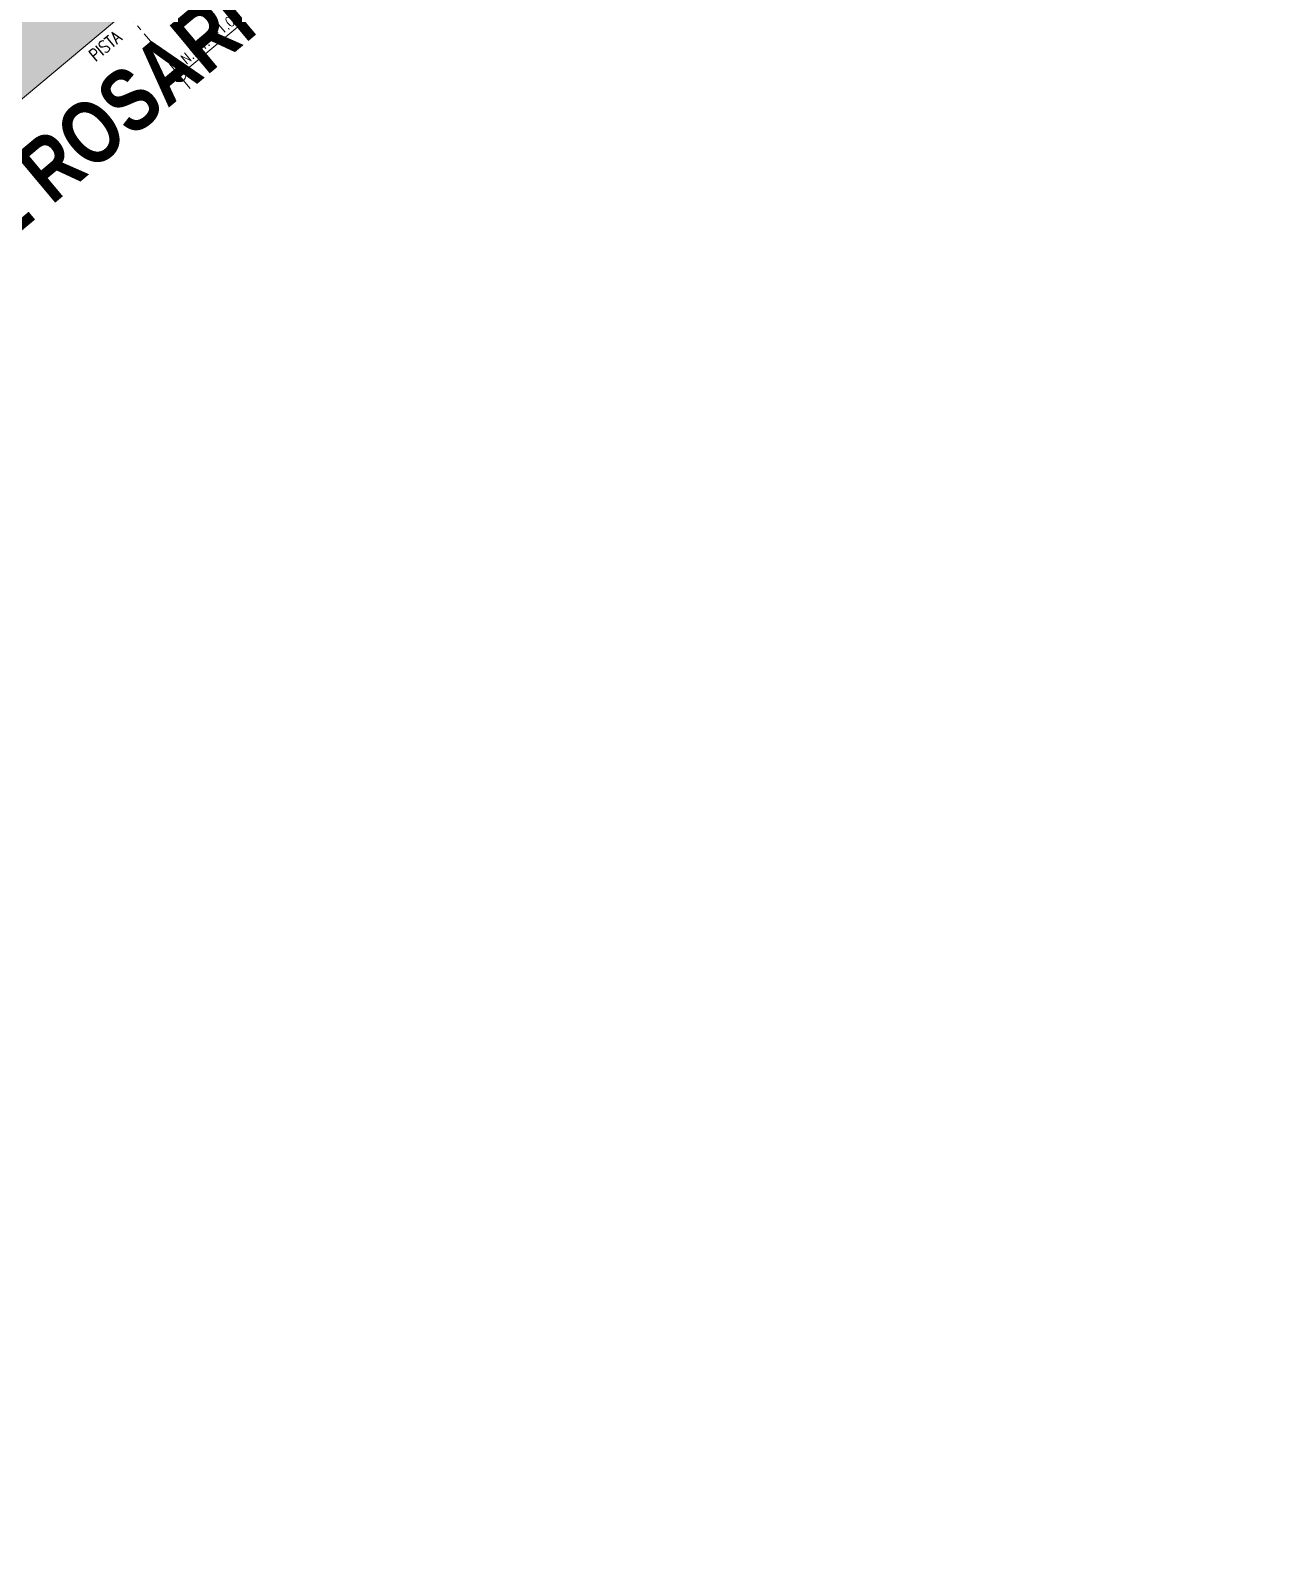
# Model space of a CAD drawing. Header units: inches. Extents: x 0 to 766, y -245 to 236.
# Drawn here: x 260.56 to 284.63, y 14.64 to 43.8 of the extents above; entities that cross this region are included whole.
import ezdxf

# ---------------------------------------------------------------- set-up
doc = ezdxf.new("R2010")
doc.units = ezdxf.units.IN
doc.header["$MEASUREMENT"] = 0
doc.linetypes.add('PHANTOM', pattern=[2.5, 1.25, -0.25, 0.25, -0.25, 0.25, -0.25])
for name, color, linetype, lineweight in [('DLP_ETAPAS', 251, 'Continuous', 9), ('DLP_HATCH', 251, 'Continuous', 9), ('EJES', 251, 'PHANTOM', 9), ('MURO-BAJO', 251, 'Continuous', 9), ('NIVELES-NPT', 251, 'Continuous', 9), ('TEXTO-INDICACIONES', 251, 'Continuous', 9), ('TITULOS', 251, 'Continuous', 9), ('VEGETACION', 251, 'Continuous', 9), ('XREF_PISOS_200612$0$A-PISO', 251, 'Continuous', 9)]:
    doc.layers.add(name, color=color, linetype=linetype, lineweight=lineweight)
doc.styles.add('2000-TITULO', font='arialbd.ttf', dxfattribs={"width": 0.8, "height": 8})
doc.styles.add('ROMANS', font='romans.shx', dxfattribs={"width": 0.8})

# ---------------------------------------------------------------- blocks, each defined once
blk = doc.blocks.new('XREF_PISOS_200612')
at = {"layer": 'XREF_PISOS_200612$0$A-PISO', "true_color": 0x92a9b0}
h = blk.add_hatch(dxfattribs=at)
h.set_pattern_fill('ANSI31', color=253)
edge = h.paths.add_edge_path()
edge.add_line((127.753, 24.522), (125.346, 27.399))
blk = doc.blocks.new('paisajismo et 1')
blk.add_blockref('XREF_PISOS_200612', (0, 0))
blk = doc.blocks.new('NPT')
at = {"layer": 'NIVELES-NPT'}
h = blk.add_hatch(color=256, dxfattribs=at)
h.paths.add_polyline_path([(0, -0.061), (0, 0), (-0.06, 0, 0.004279), (-0.06, -0.001, 0.414214)])
h.paths.add_polyline_path([(0, 0), (0.06, 0, 0.409209), (0, 0.059)])
blk.add_line((0.932, 0), (-0.119, 0), dxfattribs=at)
blk.add_lwpolyline([(0, -0.16), (0, 0.149)], dxfattribs=at)
at = {"layer": 'NIVELES-NPT', "linetype": 'Continuous'}
blk.add_circle((0, -0.001), 0.0603, dxfattribs=at)
at = {"layer": 'NIVELES-NPT', "style": 'ROMANS', "width": 0.8}
blk.add_attdef('N.P.T.±0.00', (0.118, 0.036), '', height=0.1, dxfattribs=at)
blk = doc.blocks.new('CERCO_TORRE-A_01_PISO-2')
at = {"layer": 'VEGETACION'}
h = blk.add_hatch(dxfattribs=at)
h.set_pattern_fill('AR-SAND', color=256, scale=0.001)
h.set_pattern_definition([(37.5, (0, 0), (-0.00160003, 0.048941324), [0, -0.038608, 0, -0.04318, 0, -0.041275]), (7.5, (0, 0), (0.04495233, 0.07168251), [0, -0.020828, 0, -0.034798, 0, -0.013335]), (327.5, (-0.03124, 0), (0.079099237, 0.00014372), [0, -0.0127, 0, -0.04572, 0, -0.05969]), (317.5, (-0.03124, 0), (0.07635565, 0.02229293), [0, -0.00635, 0, -0.029972, 0, -0.03429])])
h.paths.add_polyline_path([(3, -1.2), (-34.228, -1.2), (-34.228, -2.7), (3, -2.7)])
at = {"layer": 'EJES', "ltscale": 0.25}
blk.add_line((0, 0, 0), (0, -4, 0), dxfattribs=at)
at = {"layer": 'MURO-BAJO', "color": 252, "elevation": 0}
blk.add_lwpolyline([(-35.328, -2.7), (3, -2.7)], dxfattribs=at)
at = {"xscale": 2, "yscale": 2, "zscale": 2}
blk.add_blockref('NPT', (0, -4.299, 0), dxfattribs=at).add_auto_attribs({'N.P.T.±0.00': 'N.P.T. -1.00'})
at = {"layer": 'TEXTO-INDICACIONES', "color": 2, "insert": (-0.604, -2.826, 0), "char_height": 0.24, "width": 0.93496, "attachment_point": 2, "style": 'ROMANS'}
blk.add_mtext('\\pxql;PISTA', dxfattribs=at)
blk = doc.blocks.new('ETAPAS_EL-ROSARIO-01')
at = {"layer": 'DLP_HATCH'}
h = blk.add_hatch(dxfattribs=at)
h.set_pattern_fill('NET', color=8, scale=0.5, angle=30)
h.set_pattern_definition([(30, (-226598.6886, -8188115.8588), (-0.79375, 1.3748153285), []), (120, (-226598.6886, -8188115.8588), (-1.3748153285, -0.79375), [])])
edge = h.paths.add_edge_path()
edge.add_line((-5.119, -39.381), (-2.145, -34.363))
edge.add_line((-2.145, -34.363), (-0.724, -35.171))
edge.add_line((-0.724, -35.171), (6.174, -23.159))
edge.add_line((6.174, -23.159), (4.372, -12.487))
edge.add_line((4.372, -12.487), (3.084, -7.413))
edge.add_line((3.084, -7.413), (0.603, -1.453))
edge.add_line((0.603, -1.453), (-26.059, -11.422))
edge.add_line((-26.059, -11.422), (-38.307, -6.003))
edge.add_line((-38.307, -6.003), (-39.011, -15.829))
edge.add_line((-39.011, -15.829), (-41.046, -27.66))
edge.add_arc((-46.96, -26.643), 6, 309.9256, 350.2403, ccw=False)
edge.add_line((-43.109, -31.244), (-48.931, -36.117))
edge.add_line((-48.931, -36.117), (-63.585, -32.11))
edge.add_line((-63.585, -32.11), (-61.272, -23.647))
edge.add_line((-61.272, -23.647), (-60.866, -17.421))
edge.add_line((-60.866, -17.421), (-71.969, -14.997))
edge.add_line((-71.969, -14.997), (-72.464, -16.807))
edge.add_line((-72.464, -16.807), (-97.988, -9.828))
edge.add_line((-97.988, -9.828), (-103.811, -36.553))
edge.add_line((-103.811, -36.553), (-110.354, -66.425))
edge.add_line((-110.354, -66.425), (-53.618, -81.618))
edge.add_line((-53.618, -81.618), (-44.925, -72.72))
edge.add_line((-44.925, -72.72), (-5.119, -39.381))

msp = doc.modelspace()

# ---------------------------------------------------------------- block references
at = {"color": 251}
msp.add_blockref('paisajismo et 1', (156.122, 3.709, 0), dxfattribs=at)
at = {"color": 251, "rotation": 39.92553827807826}
msp.add_blockref('CERCO_TORRE-A_01_PISO-2', (260.665, 46.229, 0), dxfattribs=at)
at = {"layer": 'DLP_ETAPAS', "color": 251}
msp.add_blockref('ETAPAS_EL-ROSARIO-01', (278.46, 96.255, 0), dxfattribs=at)

# ---------------------------------------------------------------- texts
at = {"layer": 'TITULOS', "color": 251, "insert": (260.332, 40.67, 0), "char_height": 1.2, "attachment_point": 5, "rotation": 39.9265, "style": '2000-TITULO'}
msp.add_mtext_dynamic_manual_height_columns('CALLE EL ROSARIO', width=34.49743, gutter_width=1.75, heights=[0], dxfattribs=at)

doc.saveas('drawing.dxf')
